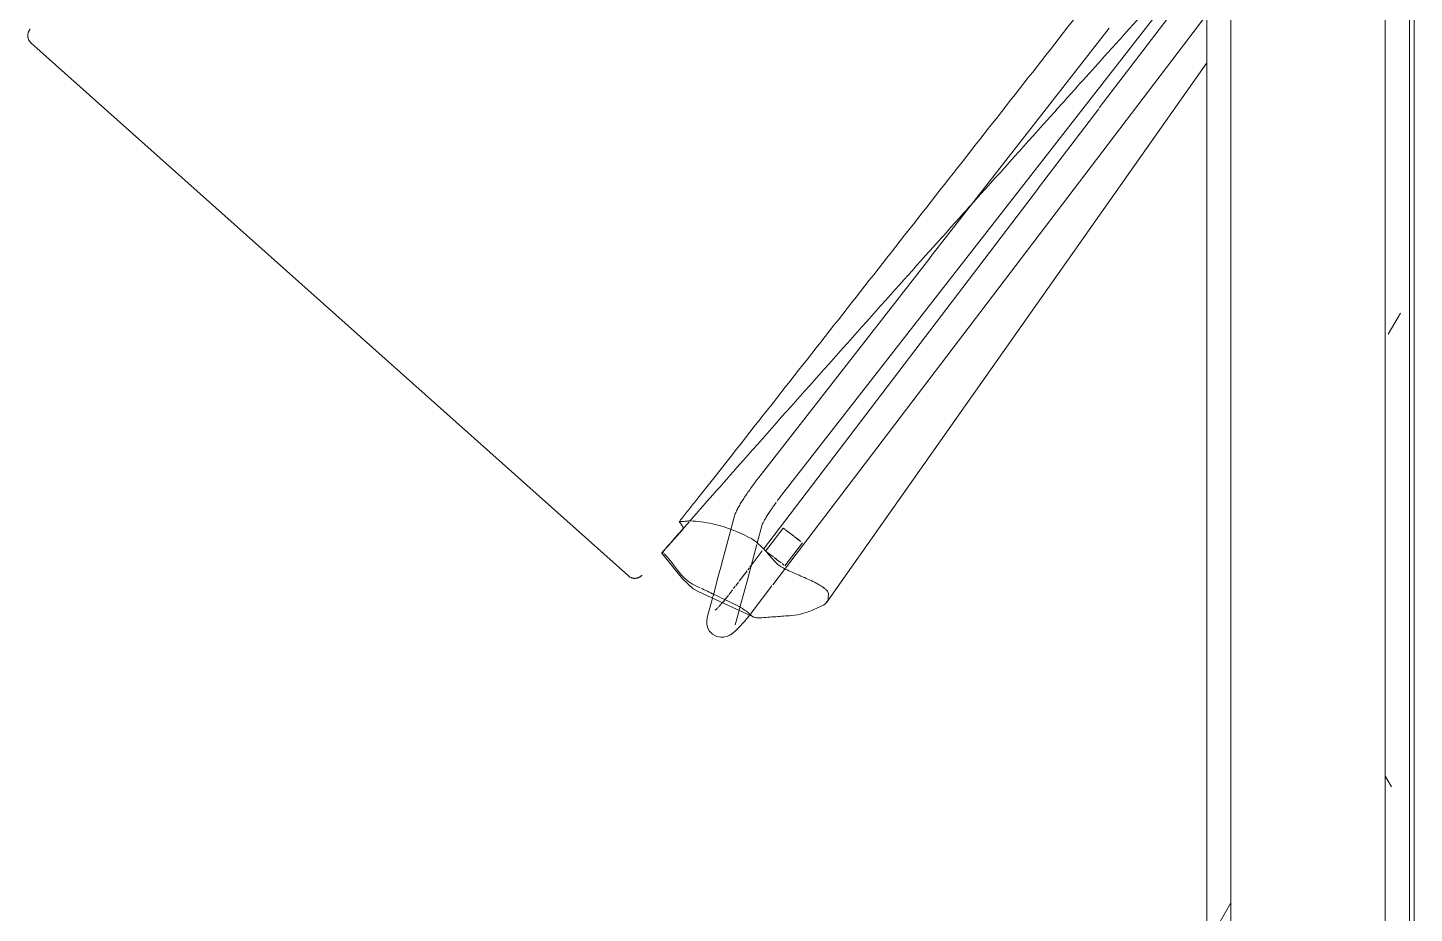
# Model space of a CAD drawing. Header units: inches. Extents: x -610 to 219, y 1022 to 1725.
# Drawn here: x -224.71 to -188.78, y 1358.09 to 1381.05 of the extents above; entities that cross this region are included whole.
import ezdxf

# ---------------------------------------------------------------- set-up
doc = ezdxf.new("R2010")
doc.units = ezdxf.units.IN
doc.header["$MEASUREMENT"] = 0
for name, color, linetype, lineweight in [('A-WALL', 113, 'Continuous', 18), ('A-WALL-PATT', 111, 'Continuous', 18), ('I-FURN', 30, 'Continuous', 9), ('I-WALL', 2, 'Continuous', 18)]:
    doc.layers.add(name, color=color, linetype=linetype, lineweight=lineweight)
pattern_1 = [(0, (0, 0), (15.36, 3.84), [0.634, -10.886, 0.634, -10.886, -61.44]), (0, (0, 0), (15.36, 3.84), [-23.04, 0.634, -22.406, 0.634, -10.886, -26.88]), (0, (0, 0), (15.36, 3.84), [-57.6, 0.634, -7.046, 0.634, -18.566]), (120, (5.76, 1.92), (-11.005538, 11.38215), [0.634, -10.886, 0.634, -10.886, -61.44]), (120, (5.76, 1.92), (-11.005538, 11.38215), [-23.04, 0.634, -22.406, 0.634, -10.886, -26.88]), (120, (5.76, 1.92), (-11.005538, 11.38215), [-57.6, 0.634, -7.046, 0.634, -18.566]), (240, (7.68, 9.6), (-4.354462, -15.22215), [0.634, -10.886, 0.634, -10.886, -61.44]), (240, (7.68, 9.6), (-4.354462, -15.22215), [-23.04, 0.634, -22.406, 0.634, -10.886, -26.88]), (240, (7.68, 9.6), (-4.354462, -15.22215), [-57.6, 0.634, -7.046, 0.634, -18.566])]

# ---------------------------------------------------------------- blocks, each defined once
blk = doc.blocks.new('HighTower_SelectRecliner - HighTower_SelectRecliner-4596768-FIRST FLOOR POWER _ SIGNAL')
at = {"layer": 'I-FURN'}
for p, q in [((10.375, 15.905), (-10.375, 15.905)), ((-12.384, 14.88), (-12.619, 15.346)), ((-12.01, 14.997), (-13.495, 14.541)), ((-13.288, 15.007), (-13.112, 14.658)), ((-12.654, 14.864), (-12.654, 14.841)), ((-12.643, 15.069), (-12.644, 15.068)), ((-12.644, 15.068), (-12.644, 15.064)), ((-12.366, 14.844), (-12.378, 14.869)), ((-12.109, 14.335), (-12.362, 14.837)), ((-10.625, 14.886), (-11.471, 15.032)), ((-10.625, 14.745), (-10.625, 14.082)), ((-13.395, 14.555), (-13.393, 14.524)), ((-13.385, 14.42), (-13.323, 13.622)), ((-13.105, 14.645), (-12.833, 14.105)), ((-12.629, 14.372), (-12.638, 14.479)), ((-12.826, 14.091), (-12.788, 14.017)), ((-12.786, 14.013), (-12.314, 13.078)), ((-12.62, 14.259), (-12.626, 14.333)), ((-12.61, 14.128), (-12.619, 14.24)), ((-12.581, 13.753), (-12.607, 14.094)), ((-11.981, 14.083), (-12.107, 14.332)), ((-11.404, 12.939), (-11.979, 14.078)), ((-10.625, 14.082), (-10.625, 14.065)), ((-10.625, 14.065), (-10.625, 14.047)), ((-12.573, 13.659), (-12.578, 13.722)), ((-13.319, 13.581), (-11.862, -4.933)), ((-12.568, 13.589), (-12.571, 13.632)), ((-12.53, 13.109), (-12.568, 13.589)), ((-12.698, -3.997), (-14.661, 12.986)), ((-13.165, 12.259), (-13.224, 13.007)), ((-13.224, 13.007), (-13.165, 12.259)), ((-13.131, 13.014), (-13.195, 13.009)), ((-13.172, 13.011), (-13.132, 13.014)), ((-13.1, 13.016), (-13.048, 13.021)), ((-13.047, 13.021), (-13.099, 13.016)), ((-12.953, 13.028), (-13.041, 13.021)), ((-13.029, 13.022), (-12.953, 13.028)), ((-12.876, 13.034), (-12.947, 13.028)), ((-12.945, 13.029), (-12.876, 13.034)), ((-12.761, 13.043), (-12.85, 13.036)), ((-12.85, 13.036), (-12.797, 13.04)), ((-12.676, 13.05), (-12.756, 13.044)), ((-12.755, 13.044), (-12.724, 13.046)), ((-12.716, 13.047), (-12.675, 13.05)), ((-12.606, 13.055), (-12.672, 13.05)), ((-12.652, 13.052), (-12.605, 13.055)), ((-12.598, 13.056), (-12.54, 12.308)), ((-12.54, 12.308), (-12.598, 13.056)), ((-11.603, 1.328), (-12.525, 13.05)), ((-12.298, 13.045), (-12.073, 12.601)), ((-13.073, 12.266), (-13.11, 12.263)), ((-13.11, 12.263), (-13.072, 12.266)), ((-13.065, 12.267), (-12.99, 12.273)), ((-12.991, 12.273), (-13.047, 12.268)), ((-12.98, 12.274), (-12.894, 12.28)), ((-12.894, 12.28), (-12.97, 12.274)), ((-12.885, 12.281), (-12.796, 12.288)), ((-12.807, 12.287), (-12.885, 12.281)), ((-12.788, 12.289), (-12.702, 12.295)), ((-12.734, 12.293), (-12.788, 12.289)), ((-12.694, 12.296), (-12.617, 12.302)), ((-12.665, 12.298), (-12.694, 12.296)), ((-12.616, 12.302), (-12.657, 12.299)), ((-12.596, 12.304), (-12.547, 12.308)), ((-12.546, 12.308), (-12.593, 12.304)), ((-11.945, 11.699), (-10.788, -5.522)), ((-10.713, 4.56), (-11.196, 11.75)), ((-10.206, -2.984), (-10.713, 4.55)), ((-11.4, -1.244), (-11.602, 1.32)), ((-11.037, -5.857), (-11.398, -1.27))]:
    blk.add_line(p, q, dxfattribs=at)
at = {"layer": 'I-FURN', "flags": 128}
for points in [[(-10.625, 15.655), (-10.625, 15.665), (-10.624, 15.675), (-10.623, 15.685), (-10.622, 15.694), (-10.62, 15.704), (-10.618, 15.714), (-10.615, 15.724), (-10.612, 15.733), (-10.609, 15.743), (-10.605, 15.752), (-10.601, 15.761), (-10.597, 15.77), (-10.592, 15.779), (-10.587, 15.787), (-10.581, 15.796), (-10.576, 15.804), (-10.569, 15.812), (-10.563, 15.819), (-10.556, 15.827), (-10.549, 15.834), (-10.542, 15.841), (-10.534, 15.847), (-10.526, 15.854), (-10.518, 15.859), (-10.51, 15.865), (-10.502, 15.87), (-10.493, 15.875), (-10.484, 15.88), (-10.475, 15.884), (-10.466, 15.888), (-10.456, 15.891), (-10.447, 15.894), (-10.437, 15.897), (-10.427, 15.899), (-10.417, 15.901), (-10.408, 15.902), (-10.398, 15.904), (-10.388, 15.904), (-10.378, 15.905), (-10.375, 15.905)], [(10.375, 15.905), (10.385, 15.904), (10.395, 15.904), (10.405, 15.903), (10.415, 15.901), (10.425, 15.9), (10.434, 15.897), (10.444, 15.895), (10.454, 15.892), (10.463, 15.889), (10.472, 15.885), (10.481, 15.881), (10.49, 15.876), (10.499, 15.872), (10.508, 15.866), (10.516, 15.861), (10.524, 15.855), (10.532, 15.849), (10.54, 15.843), (10.547, 15.836), (10.554, 15.829), (10.561, 15.821), (10.568, 15.814), (10.574, 15.806), (10.58, 15.798), (10.585, 15.79), (10.591, 15.781), (10.595, 15.772), (10.6, 15.764), (10.604, 15.754), (10.608, 15.745), (10.611, 15.736), (10.615, 15.726), (10.617, 15.717), (10.619, 15.707), (10.621, 15.697), (10.623, 15.687), (10.624, 15.677), (10.625, 15.667), (10.625, 15.657), (10.625, 15.655)], [(-13.01, 15.578), (-13.131, 15.549), (-13.221, 15.496), (-13.277, 15.44), (-13.312, 15.393), (-13.335, 15.353), (-13.349, 15.319), (-13.36, 15.29), (-13.368, 15.263), (-13.374, 15.239), (-13.379, 15.216), (-13.383, 15.194), (-13.387, 15.172), (-13.39, 15.15), (-13.392, 15.128), (-13.395, 15.105), (-13.397, 15.082), (-13.398, 15.059), (-13.4, 15.036), (-13.401, 15.011), (-13.402, 14.986), (-13.403, 14.961), (-13.403, 14.935), (-13.404, 14.909), (-13.404, 14.882), (-13.404, 14.854), (-13.404, 14.826), (-13.404, 14.797), (-13.403, 14.768), (-13.402, 14.739), (-13.402, 14.709), (-13.401, 14.679), (-13.399, 14.648), (-13.398, 14.617), (-13.396, 14.586)], [(-13.01, 15.578), (-12.887, 15.568), (-12.79, 15.529), (-12.725, 15.484), (-12.683, 15.442), (-12.655, 15.406), (-12.635, 15.375), (-12.62, 15.348), (-12.619, 15.346)], [(-12.644, 15.064), (-12.645, 15.058), (-12.646, 15.049), (-12.647, 15.039), (-12.649, 15.027), (-12.65, 15.014), (-12.651, 14.999), (-12.651, 14.983), (-12.652, 14.966), (-12.653, 14.947), (-12.653, 14.928), (-12.654, 14.908), (-12.654, 14.886), (-12.654, 14.864)], [(-12.654, 14.841), (-12.654, 14.818), (-12.654, 14.794)], [(-12.654, 14.794), (-12.653, 14.769), (-12.652, 14.743), (-12.651, 14.717), (-12.65, 14.691), (-12.649, 14.664), (-12.648, 14.637), (-12.646, 14.609), (-12.645, 14.582), (-12.643, 14.554)], [(-11.471, 15.032), (-11.847, 15.035), (-12.01, 14.997)], [(-11.347, 14.965), (-11.224, 14.942), (-11.102, 14.919)], [(-13.393, 14.522), (-13.391, 14.492), (-13.388, 14.46), (-13.386, 14.429), (-13.385, 14.42)], [(-12.641, 14.526), (-12.639, 14.498), (-12.638, 14.479)], [(-14.633, 13.147), (-14.612, 13.195), (-14.591, 13.243)], [(-11.404, 12.939), (-11.391, 12.912), (-11.38, 12.885), (-11.37, 12.86), (-11.361, 12.834), (-11.353, 12.809), (-11.345, 12.783), (-11.337, 12.756), (-11.33, 12.729), (-11.323, 12.701), (-11.316, 12.672), (-11.31, 12.643), (-11.303, 12.612), (-11.297, 12.581), (-11.291, 12.549), (-11.285, 12.516), (-11.279, 12.482), (-11.273, 12.447), (-11.268, 12.411), (-11.262, 12.375), (-11.257, 12.338), (-11.251, 12.301), (-11.246, 12.262), (-11.241, 12.223), (-11.237, 12.184), (-11.232, 12.144), (-11.227, 12.104), (-11.223, 12.063), (-11.219, 12.022)], [(-10.375, 13.2), (-10.332, 12.484), (-10.289, 11.768)], [(-12.075, 12.606), (-12.075, 12.604), (-12.073, 12.599), (-12.07, 12.591), (-12.067, 12.58), (-12.063, 12.567), (-12.059, 12.552), (-12.055, 12.535), (-12.05, 12.516), (-12.045, 12.495), (-12.041, 12.473), (-12.036, 12.449), (-12.031, 12.424), (-12.026, 12.398), (-12.021, 12.37)], [(-12.021, 12.37), (-12.016, 12.341), (-12.011, 12.311), (-12.006, 12.28), (-12.002, 12.249), (-11.997, 12.216), (-11.992, 12.182), (-11.988, 12.148), (-11.983, 12.113), (-11.979, 12.077), (-11.975, 12.041), (-11.971, 12.004), (-11.967, 11.967), (-11.963, 11.93)], [(-11.96, 11.892), (-11.956, 11.854), (-11.954, 11.819)], [(-11.219, 12.022), (-11.215, 11.981), (-11.211, 11.94), (-11.208, 11.898), (-11.204, 11.856), (-11.201, 11.815), (-11.198, 11.773), (-11.196, 11.75)], [(-11.953, 11.816), (-11.95, 11.778), (-11.947, 11.74), (-11.945, 11.702), (-11.945, 11.699)]]:
    blk.add_lwpolyline(points, dxfattribs=at)
at = {"layer": 'I-FURN'}
for centre, major_axis, ratio, start_param, end_param in [((-20.215, 11.141), (9.972, 3.082), 0.082583, 6.061899, 6.066887), ((-12.343, 17.081), (-14.348, 2.052), 0.277704, 1.57322, 1.583763), ((17.477, 24.547), (32.349, 11.199), 0.214106, 3.219797, 3.228021)]:
    blk.add_ellipse(centre, major_axis=major_axis, ratio=ratio, start_param=start_param, end_param=end_param, dxfattribs=at)
for points in [[(-12.899, 14.623), (-12.717, 14.676), (-12.536, 14.729), (-12.354, 14.782)], [(-12.354, 14.782), (-12.231, 14.818), (-12.107, 14.855), (-11.983, 14.891)], [(-11.96, 14.897), (-11.913, 14.912), (-11.865, 14.926), (-11.817, 14.94)], [(-11.81, 14.942), (-11.735, 14.964), (-11.58, 14.99), (-11.423, 14.979), (-11.347, 14.965)], [(-10.66, 14.857), (-10.647, 14.856), (-10.635, 14.855), (-10.624, 14.854)], [(-10.625, 14.859), (-10.625, 14.878), (-10.625, 14.887), (-10.625, 14.885)], [(-10.625, 14.885), (-10.625, 14.884), (-10.625, 14.86), (-10.625, 14.795), (-10.625, 14.752)], [(-10.619, 14.854), (-10.621, 14.855), (-10.624, 14.857), (-10.625, 14.859), (-10.625, 14.859)], [(-10.621, 14.762), (-10.621, 14.793), (-10.62, 14.824), (-10.619, 14.854)], [(-10.621, 14.627), (-10.621, 14.665), (-10.621, 14.703), (-10.621, 14.741)], [(-14.213, 13.854), (-14.118, 13.953), (-13.927, 14.15), (-13.735, 14.348), (-13.639, 14.447)], [(-13.639, 14.447), (-13.597, 14.49), (-13.554, 14.52), (-13.51, 14.537)], [(-13.51, 14.537), (-13.505, 14.538), (-13.5, 14.54), (-13.495, 14.541)], [(-13.491, 14.543), (-13.453, 14.554), (-13.414, 14.555), (-13.374, 14.546)], [(-13.374, 14.546), (-13.367, 14.544), (-13.355, 14.543), (-13.338, 14.543)], [(-10.618, 14.04), (-10.619, 14.236), (-10.62, 14.431), (-10.621, 14.627)], [(-10.625, 14.047), (-10.625, 14.04), (-10.606, 14.025), (-10.53, 13.998), (-10.458, 13.982), (-10.42, 13.975)], [(-10.616, 13.807), (-10.616, 13.88), (-10.617, 13.953), (-10.617, 14.025)], [(-14.591, 13.243), (-14.532, 13.377), (-14.41, 13.613), (-14.28, 13.785), (-14.213, 13.854)], [(-10.591, 13.803), (-10.645, 13.753), (-10.774, 13.648), (-10.949, 13.535), (-11.047, 13.476)], [(-10.43, 13.968), (-10.456, 13.943), (-10.509, 13.892), (-10.563, 13.833), (-10.591, 13.803)], [(-10.42, 13.975), (-10.42, 13.963), (-10.418, 13.94), (-10.417, 13.916), (-10.416, 13.905)], [(-10.416, 13.905), (-10.41, 13.787), (-10.396, 13.552), (-10.382, 13.318), (-10.375, 13.2)], [(-11.047, 13.476), (-11.121, 13.432), (-11.282, 13.346), (-11.467, 13.267), (-11.566, 13.23)], [(-14.585, 12.841), (-14.627, 12.881), (-14.677, 12.971), (-14.659, 13.084), (-14.633, 13.147)], [(-13.339, 13.051), (-13.463, 13.01), (-13.712, 12.929), (-13.96, 12.85), (-14.083, 12.811)], [(-12.878, 13.092), (-12.955, 13.103), (-13.112, 13.107), (-13.266, 13.075), (-13.339, 13.051)], [(-12.059, 13.072), (-12.098, 13.062), (-12.186, 13.047), (-12.351, 13.04), (-12.535, 13.048), (-12.662, 13.061), (-12.727, 13.071)], [(-11.566, 13.23), (-11.639, 13.2), (-11.793, 13.145), (-11.967, 13.095), (-12.059, 13.072)], [(-10.607, -2.227), (-10.606, -1.919), (-10.605, -1.611), (-10.604, -1.303)], [(-10.608, -2.547), (-10.607, -2.441), (-10.607, -2.335), (-10.607, -2.229)], [(-10.609, -3.115), (-10.609, -2.926), (-10.608, -2.737), (-10.608, -2.547)], [(-10.617, -6.075), (-10.615, -5.091), (-10.612, -4.106), (-10.609, -3.121)]]:
    blk.add_open_spline(points, degree=3, dxfattribs=at)
for points, knots in [([(-11.102, 14.919), (-11.042, 14.908), (-10.926, 14.888), (-10.783, 14.868), (-10.71, 14.861), (-10.685, 14.859)], [-1, -1, -1, -1, -0.7, -0.4, -0.2, -0.2, -0.2, -0.2]), ([(-13.323, 14.544), (-13.318, 14.544), (-13.305, 14.545), (-13.281, 14.548), (-13.238, 14.553), (-13.199, 14.559), (-13.171, 14.564)], [-0.7456087, -0.7456087, -0.7456087, -0.7456087, -0.7, -0.625, -0.55, -0.4, -0.4, -0.4, -0.4]), ([(-13.171, 14.564), (-13.162, 14.565), (-13.142, 14.569), (-13.101, 14.576), (-13.046, 14.588), (-12.975, 14.604), (-12.925, 14.616), (-12.899, 14.623)], [-0.4, -0.4, -0.4, -0.4, -0.35, -0.3, -0.2, -0.1, 0, 0, 0, 0]), ([(-10.592, 3.095), (-10.59, 3.984), (-10.587, 5.859), (-10.588, 8.72), (-10.597, 11.395), (-10.61, 13.081), (-10.615, 13.783)], [0.4426359, 0.4426359, 0.4426359, 0.4426359, 0.5714286, 0.7142857, 0.8571429, 0.9591545, 0.9591545, 0.9591545, 0.9591545]), ([(-14.083, 12.811), (-14.12, 12.801), (-14.173, 12.789), (-14.238, 12.777), (-14.284, 12.77), (-14.327, 12.765), (-14.38, 12.76), (-14.445, 12.759), (-14.508, 12.768), (-14.535, 12.783), (-14.544, 12.792)], [-1, -1, -1, -1, -0.85, -0.775, -0.7, -0.625, -0.55, -0.4, -0.2, 0, 0, 0, 0]), ([(-10.289, 11.768), (-10.227, 10.781), (-10.104, 8.807), (-9.916, 5.846), (-9.727, 2.885), (-9.537, -0.076), (-9.397, -2.248), (-9.32, -3.432), (-9.307, -3.63)], [0, 0, 0, 0, 0.1428571, 0.2857143, 0.4285714, 0.5714286, 0.7142857, 0.7428954, 0.7428954, 0.7428954, 0.7428954]), ([(-10.604, -1.303), (-10.603, -0.921), (-10.599, 0.448), (-10.595, 1.914), (-10.592, 2.997), (-10.592, 3.093)], [0.2303235, 0.2303235, 0.2303235, 0.2303235, 0.2857143, 0.4285714, 0.4425577, 0.4425577, 0.4425577, 0.4425577])]:
    blk.add_open_spline(points, degree=3, knots=knots, dxfattribs=at)

msp = doc.modelspace()

# ---------------------------------------------------------------- hatches: boundary and pattern name
at = {"layer": 'A-WALL-PATT', "lineweight": 9}
h = msp.add_hatch(dxfattribs=at)
h.set_pattern_fill('FP_1', color=256, style=0, pattern_type=2)
h.set_pattern_definition(pattern_1)
h.paths.add_polyline_path([(-188.906, 1188.286), (-188.906, 1220.975), (-189.531, 1220.975), (-189.531, 1188.286)], flags=0)
h.paths.add_polyline_path([(-189.531, 1260.975), (-188.906, 1260.975), (-188.906, 1431.161), (-189.531, 1431.161), (-189.531, 1272.584)], flags=0)
h = msp.add_hatch(dxfattribs=at)
h.set_pattern_fill('FP_1', color=256, style=0, pattern_type=2)
h.set_pattern_definition(pattern_1)
h.paths.add_polyline_path([(-193.531, 1188.286), (-193.531, 1220.975), (-194.156, 1220.975), (-194.156, 1188.286)], flags=0)
h.paths.add_polyline_path([(-194.156, 1260.975), (-193.531, 1260.975), (-193.531, 1263.036), (-194.156, 1263.036), (-194.156, 1262.411)], flags=0)
h.paths.add_polyline_path([(-193.531, 1265.536), (-193.531, 1430.536), (-194.156, 1430.536), (-194.156, 1265.536)], flags=0)

# ---------------------------------------------------------------- linework, layer by layer
at = {"layer": 'A-WALL'}
for p, q in [((-193.531, 1265.536), (-193.531, 1431.161)), ((-189.531, 1260.975), (-189.531, 1431.161)), ((-188.906, 1260.975), (-188.906, 1431.161))]:
    msp.add_line(p, q, dxfattribs=at)
at = {"layer": 'I-WALL'}
for p, q in [((-194.156, 1430.536), (-194.156, 1266.161)), ((-188.781, 1260.975), (-188.781, 1430.536))]:
    msp.add_line(p, q, dxfattribs=at)

# ---------------------------------------------------------------- block references
at = {"layer": 'I-FURN', "rotation": 138.2391080845948}
msp.add_blockref('HighTower_SelectRecliner - HighTower_SelectRecliner-4596768-FIRST FLOOR POWER _ SIGNAL', (-206.29, 1385.613), dxfattribs=at)

doc.saveas('drawing.dxf')
